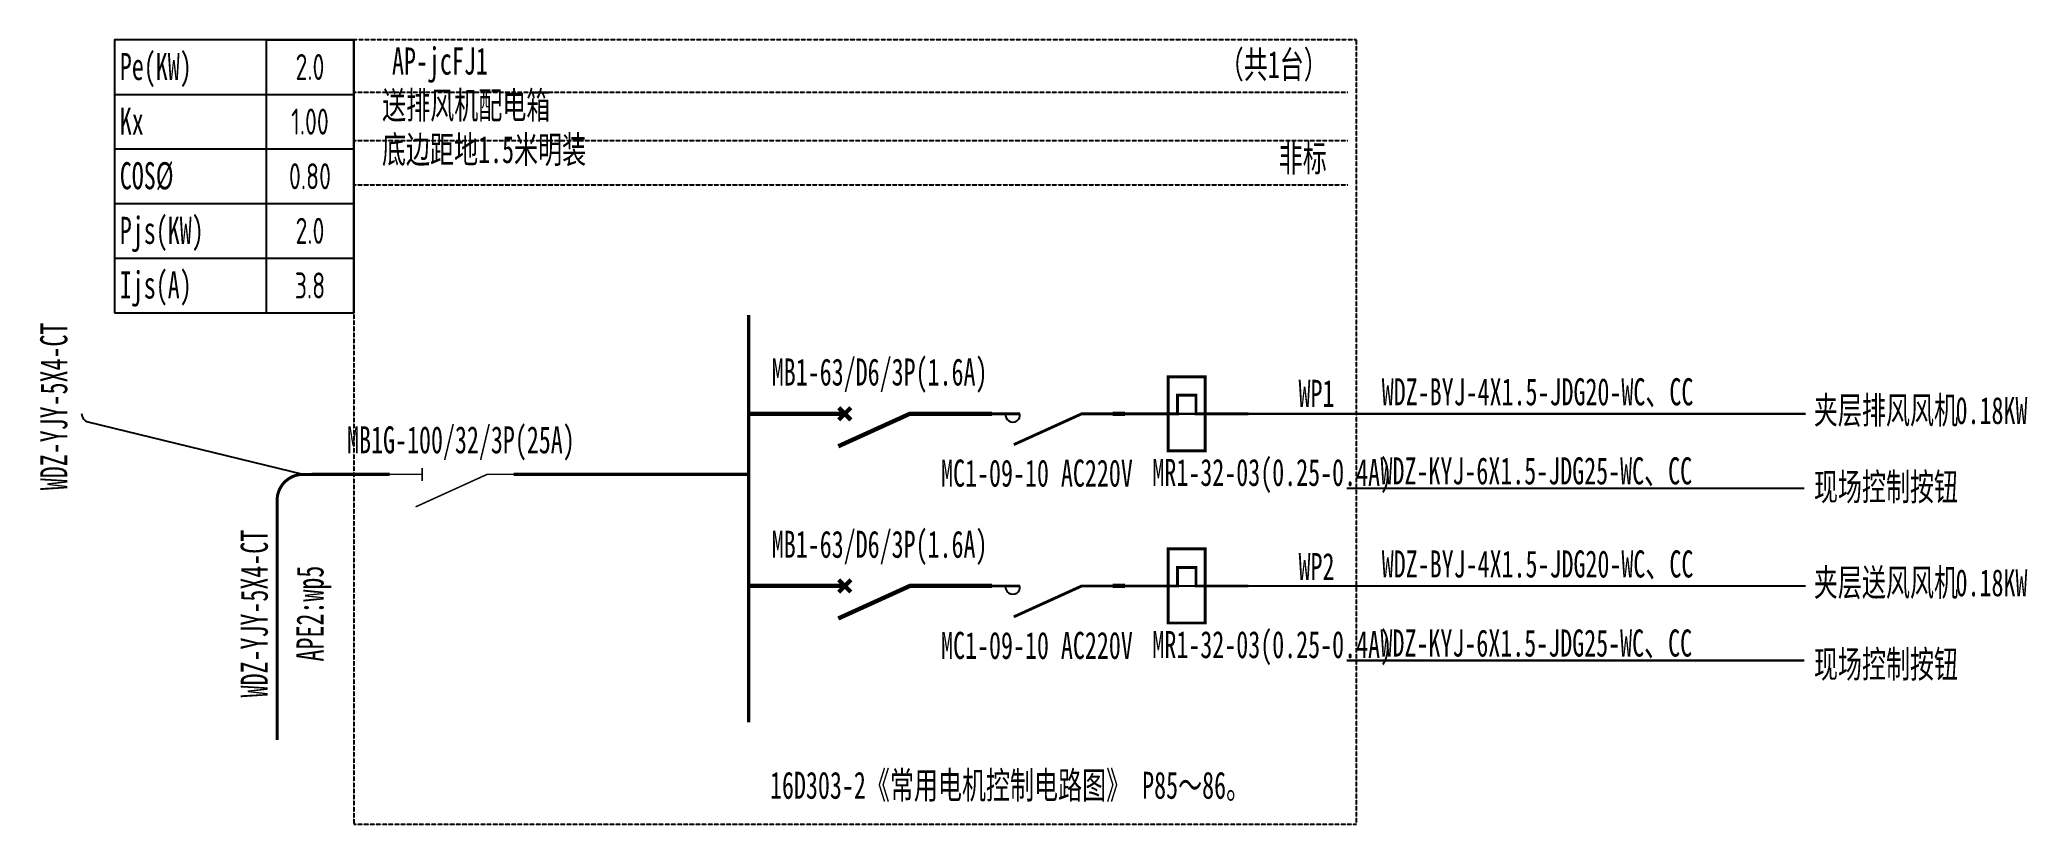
# Model space of a CAD drawing. Extents: x 1016920 to 1019120, y 84754 to 85623.
import ezdxf
from ezdxf.enums import TextEntityAlignment as Align

# ---------------------------------------------------------------- set-up
doc = ezdxf.new("R2010")
doc.units = 0
doc.header["$MEASUREMENT"] = 0
doc.linetypes.add('DASH', pattern=[0.35, 0.25, -0.1])
doc.styles.add('mm', font='TSSDENG2', dxfattribs={"width": 0.7, "bigfont": 'TSSDCHN'})
doc.styles.add('宋体', font='', dxfattribs={"width": 0.65})
doc.styles.get('宋体').set_extended_font_data('SimSun')

# ---------------------------------------------------------------- blocks, each defined once
blk = doc.blocks.new('$element$00000585')
at = {"const_width": 0.0233}
for points in [[(0, 0), (0, -0.425), (-0.15, -0.425), (-0.15, -0.575), (0, -0.575), (0, -1)], [(-0.3, -0.35), (0.3, -0.35), (0.3, -0.65), (-0.3, -0.65), (-0.3, -0.35)]]:
    blk.add_lwpolyline(points, dxfattribs=at)
at = {"flags": 9}
blk.add_attdef('S', (0, 0), '', height=0.00000667, dxfattribs=at)
blk = doc.blocks.new('$element$00000577')
at = {"const_width": 0.0233}
for points in [[(0, 0), (0, -0.25)], [(-0.25, -0.2), (0, -0.75), (0, -1)]]:
    blk.add_lwpolyline(points, dxfattribs=at)
blk.add_arc((-0.008, -0.192), 0.0589, 81.8699, 278.1301)
at = {"flags": 9}
blk.add_attdef('S', (0, 0), '', height=0.00000667, dxfattribs=at)
blk = doc.blocks.new('$element$00000576')
at = {"const_width": 0.0333}
for points in [[(0, 0), (0, -0.25)], [(0, -1), (0, -0.75), (-0.25, -0.2)], [(-0.047, -0.297), (0.047, -0.203)], [(-0.047, -0.203), (0.047, -0.297)]]:
    blk.add_lwpolyline(points, dxfattribs=at)
at = {"flags": 9}
blk.add_attdef('S', (0, 0), '', height=0.00000667, dxfattribs=at)
blk = doc.blocks.new('$element$00000578')
at = {"const_width": 0.0117}
for points in [[(0, 0), (0, -0.25)], [(0, -1), (0, -0.75), (-0.25, -0.2)], [(-0.05, -0.25), (0.05, -0.25)]]:
    blk.add_lwpolyline(points, dxfattribs=at)
at = {"flags": 9}
blk.add_attdef('S', (0, 0), '', height=0.00000667, dxfattribs=at)
blk = doc.blocks.new('*T5')
at = {"color": 0, "linetype": 'ByBlock', "lineweight": -2, "transparency": 16777216}
for p, q in [((0, 0), (97.2, 0)), ((0, 0), (0, -302.4)), ((97.2, 0), (97.2, -302.4)), ((0, -60.5), (97.2, -60.5)), ((0, -121), (97.2, -121)), ((0, -181.4), (97.2, -181.4)), ((0, -241.9), (97.2, -241.9)), ((0, -302.4), (97.2, -302.4))]:
    blk.add_line(p, q, dxfattribs=at)
at = {"color": 0, "transparency": 16777216, "char_height": 28.8, "width": 97.217, "attachment_point": 5, "style": 'mm'}
for s, insert in [('2.0', (48.6, -30.2)), ('1.00', (48.6, -90.7))]:
    blk.add_mtext(s, dxfattribs=dict(at, insert=insert))
at = {"color": 3, "transparency": 16777216, "char_height": 28.8, "width": 97.217, "attachment_point": 5, "style": 'mm'}
for s, insert in [('0.80', (48.6, -151.2)), ('2.0', (48.6, -211.7)), ('3.8', (48.6, -272.2))]:
    blk.add_mtext(s, dxfattribs=dict(at, insert=insert))

msp = doc.modelspace()

# ---------------------------------------------------------------- linework, layer by layer
at = {"color": 0, "linetype": 'DASH'}
for p, q in [((1017268, 85564.5), (1018368.2, 85564.5, 0)), ((1017268, 85510.9), (1018368.2, 85510.9, 0)), ((1017268, 85461.8), (1018368.2, 85461.8, 0))]:
    msp.add_line(p, q, dxfattribs=at)
at = {"color": 0, "linetype": 'Continuous'}
msp.add_line((1017211.8, 85141.1), (1016973.9, 85199.1), dxfattribs=at)
at = {"color": 0}
msp.add_lwpolyline([(1017003.2, 85320.1), (1017268, 85320.1), (1017268, 85622.5), (1017003.2, 85622.5)], close=True, dxfattribs=at)
for points in [[(1017170.8, 85622.5), (1017170.8, 85320.1)], [(1017003.2, 85562), (1017268, 85562)], [(1017003.2, 85501.5), (1017268, 85501.5)], [(1017003.2, 85441.1), (1017268, 85441.1)], [(1017003.2, 85380.6), (1017268, 85380.6)]]:
    msp.add_lwpolyline(points, dxfattribs=at)
at = {"color": 0, "linetype": 'DASH'}
msp.add_lwpolyline([(1017268, 84753.6), (1018377.8, 84753.6), (1018377.8, 85622.5), (1017268, 85622.5)], close=True, dxfattribs=at)
at = {"color": 0, "linetype": 'Continuous'}
for points, const_width in [([(1017705, 84866.5), (1017705, 85317.7)], 3.89), ([(1018107.9, 85208.2), (1018875, 85208.2)], 2.4), ([(1017444.7, 85141.2), (1017544.7, 85141.2)], 3.89), ([(1017544.7, 85141.2), (1017705, 85141.2)], 3.89), ([(1017221.1, 85141.1), (1017307.5, 85141.1)], 3.89), ([(1018367.1, 85125.7), (1018873.6, 85125.7)], 2.4), ([(1018107.9, 85017.5), (1018875, 85017.5)], 2.4), ([(1018367.1, 84934.9), (1018873.6, 84934.9)], 2.4)]:
    msp.add_lwpolyline(points, dxfattribs=dict(at, const_width=const_width))
at = {"color": 0, "const_width": 4.8}
for points in [[(1017705, 85208.2), (1017787.6, 85208.2)], [(1017919.4, 85208.2), (1017974.4, 85208.2)], [(1018107.9, 85208.2), (1018121.5, 85208.2)], [(1017705, 85017.5), (1017787.6, 85017.5)], [(1017919.4, 85017.5), (1017974.4, 85017.5)], [(1018107.9, 85017.5), (1018121.5, 85017.5)]]:
    msp.add_lwpolyline(points, dxfattribs=at)
at = {"color": 0, "linetype": 'Continuous', "const_width": 3.36}
msp.add_lwpolyline([(1017183, 84846.9), (1017183, 85112.3, -0.414214), (1017211.8, 85141.1), (1017245.4, 85141.1)], format="xyb", dxfattribs=at)
at = {"color": 0, "linetype": 'Continuous'}
msp.add_arc((1016976.2, 85208.5), 9.6, 180, 256.2812, dxfattribs=at)

# ---------------------------------------------------------------- block references
msp.add_blockref('*T5', (1017170.8, 85622.5))
at = {"color": 0}
for name, p, xscale, yscale, zscale, rotation in [('$element$00000585', (1018258.3, 85208.2), 136.8, 136.8, 136.8, 270), ('$element$00000576', (1017775.4, 85208.2), 144, 144, 144, 90), ('$element$00000577', (1017971.1, 85208.2), 136.8, 136.8, 136.8, 90), ('$element$00000578', (1017307.5, 85141.1), 144, 144, 144, 90), ('$element$00000585', (1018258.3, 85017.5), 136.8, 136.8, 136.8, 270), ('$element$00000576', (1017775.4, 85017.5), 144, 144, 144, 90), ('$element$00000577', (1017971.1, 85017.5), 136.8, 136.8, 136.8, 90)]:
    msp.add_blockref(name, p, dxfattribs=dict(at, xscale=xscale, yscale=yscale, zscale=zscale, rotation=rotation))

# ---------------------------------------------------------------- texts
at = {"color": 0, "style": '宋体', "width": 0.65}
for s, p in [('Pe(KW)', (1017008.9, 85577.9)), ('AP-jcFJ1', (1017310.2, 85583.9)), ('（共1台）', (1018226.4, 85580)), ('送排风机配电箱', (1017299.3, 85534.9)), ('Kx', (1017008.9, 85517.4)), ('底边距地1.5米明装', (1017299.1, 85485.9)), ('非标', (1018291.8, 85476.5)), ('COS%%C', (1017008.9, 85456.9)), ('Pjs(KW)', (1017008.9, 85396.4)), ('Ijs(A)', (1017008.9, 85335.9)), ('WP1', (1018313.7, 85215.9)), ('WDZ-BYJ-4X1.5-JDG20-WC、CC', (1018405.8, 85217.6)), ('夹层排风风机', (1018884.1, 85197.2)), ('0.18KW', (1019041, 85196.9)), ('WDZ-KYJ-6X1.5-JDG25-WC、CC', (1018404.4, 85130)), ('现场控制按钮', (1018884.2, 85112.3)), ('WDZ-BYJ-4X1.5-JDG20-WC、CC', (1018405.8, 85026.9)), ('WP2', (1018313.7, 85024.1)), ('夹层送风风机', (1018884.1, 85006.4)), ('0.18KW', (1019041, 85006.1)), ('WDZ-KYJ-6X1.5-JDG25-WC、CC', (1018404.4, 84939.3)), ('现场控制按钮', (1018884.2, 84915.9)), ('16D303-2《常用电机控制电路图》 P85～86。', (1017728.6, 84781.8))]:
    msp.add_text(s, height=30, dxfattribs=at).set_placement(p)
for s, p in [('WDZ-YJY-5X4-CT', (1016950.8, 85216.4)), ('WDZ-YJY-5X4-CT', (1017172.7, 84986.9)), ('APE2:wp5', (1017234.4, 84986.9))]:
    msp.add_text(s, height=30, rotation=90, dxfattribs=at).set_placement(p, align=Align.CENTER)
at = {"color": 40, "style": '宋体', "width": 0.65}
for p in [(1017730.6, 85239.5), (1017730.6, 85048.7)]:
    msp.add_text('MB1-63/D6/3P(1.6A)', height=30, dxfattribs=at).set_placement(p)
at = {"color": 11, "style": '宋体', "width": 0.65}
msp.add_text('MB1G-100/32/3P(25A)', height=30, dxfattribs=at).set_placement((1017386.5, 85164.4), align=Align.CENTER)
at = {"color": 110, "style": '宋体', "width": 0.65}
for p in [(1017918, 85127.5), (1017918, 84936.7)]:
    msp.add_text('MC1-09-10 AC220V', height=30, dxfattribs=at).set_placement(p)
at = {"color": 3, "style": '宋体', "width": 0.65}
for p in [(1018151.9, 85128.3), (1018151.9, 84937.6)]:
    msp.add_text('MR1-32-03(0.25-0.4A)', height=30, dxfattribs=at).set_placement(p)

doc.saveas('drawing.dxf')
